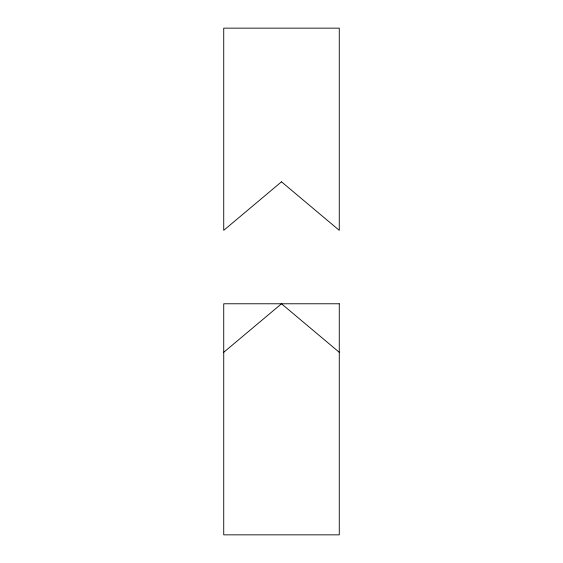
<?xml version="1.0" encoding="UTF-8"?>
<svg xmlns="http://www.w3.org/2000/svg" width="563" height="563" viewBox="0 0 563 563"><rect width="100%" height="100%" fill="white"/><g stroke="black" fill="none" stroke-linecap="round" stroke-linejoin="round"><path stroke-width="0.84" d="M223.729 352.297L281.5 303.774L339.271 352.297M281.5 181.814L223.729 230.344L223.729 28.15L339.271 28.15L339.271 230.344L281.5 181.814M339.271 303.774L223.729 303.774L223.729 534.85L339.271 534.85L339.271 303.774"/></g></svg>
